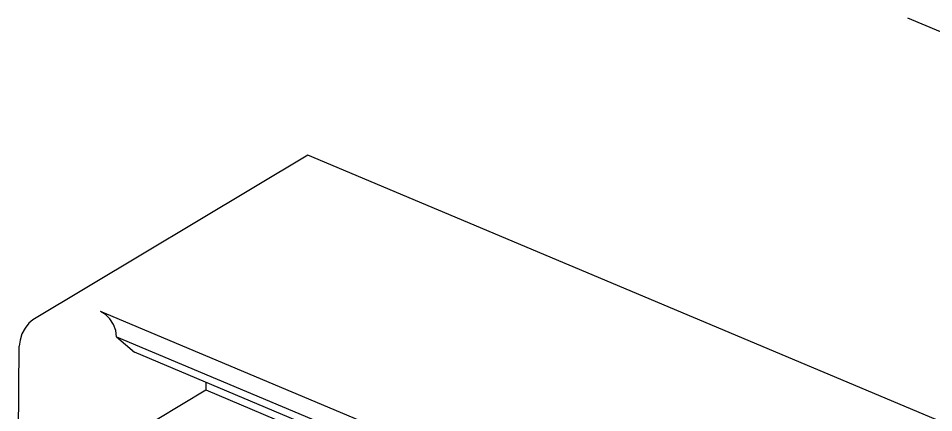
# Model space of a CAD drawing. Header units: millimetres. Extents: x 0 to 841, y 0 to 594.
# Drawn here: x 779.42 to 785.89, y 480.68 to 483.46 of the extents above; entities that cross this region are included whole.
import ezdxf

# ---------------------------------------------------------------- set-up
doc = ezdxf.new("R2010")
doc.units = ezdxf.units.MM
doc.header["$LTSCALE"] = 46.255
doc.layers.add('ASSEM_MEM', color=7, linetype='CONTINUOUS')

msp = doc.modelspace()

# ---------------------------------------------------------------- linework, layer by layer
at = {"layer": 'ASSEM_MEM', "color": 7, "linetype": 'CONTINUOUS'}
for p, q in [((786.3002, 483.2144), (785.7067, 483.4638)), ((781.4646, 482.4958), (779.5216, 481.3337)), ((789.9046, 478.9485), (781.4646, 482.4958)), ((786.2606, 478.7608), (779.998, 481.3929)), ((780.1124, 481.2144), (786.0878, 478.703)), ((780.1124, 481.2144), (780.2381, 481.1045)), ((779.4178, 480.3889), (779.4248, 481.1466)), ((786.0316, 478.6695), (780.2381, 481.1045)), ((780.7429, 480.8923), (780.7424, 480.8378)), ((779.8506, 480.3043), (780.7424, 480.8378)), ((780.7424, 480.8378), (785.9799, 478.6365))]:
    msp.add_line(p, q, dxfattribs=at)
for points in [[(780.1124, 481.2144), (780.1071, 481.2571), (780.091, 481.3001), (780.0658, 481.3395), (780.0338, 481.3715), (779.998, 481.3929)], [(779.5216, 481.3337), (779.4919, 481.3095), (779.4651, 481.2752), (779.4438, 481.2339), (779.4299, 481.1897), (779.4248, 481.1466)]]:
    msp.add_lwpolyline(points, dxfattribs=at)

doc.saveas('drawing.dxf')
